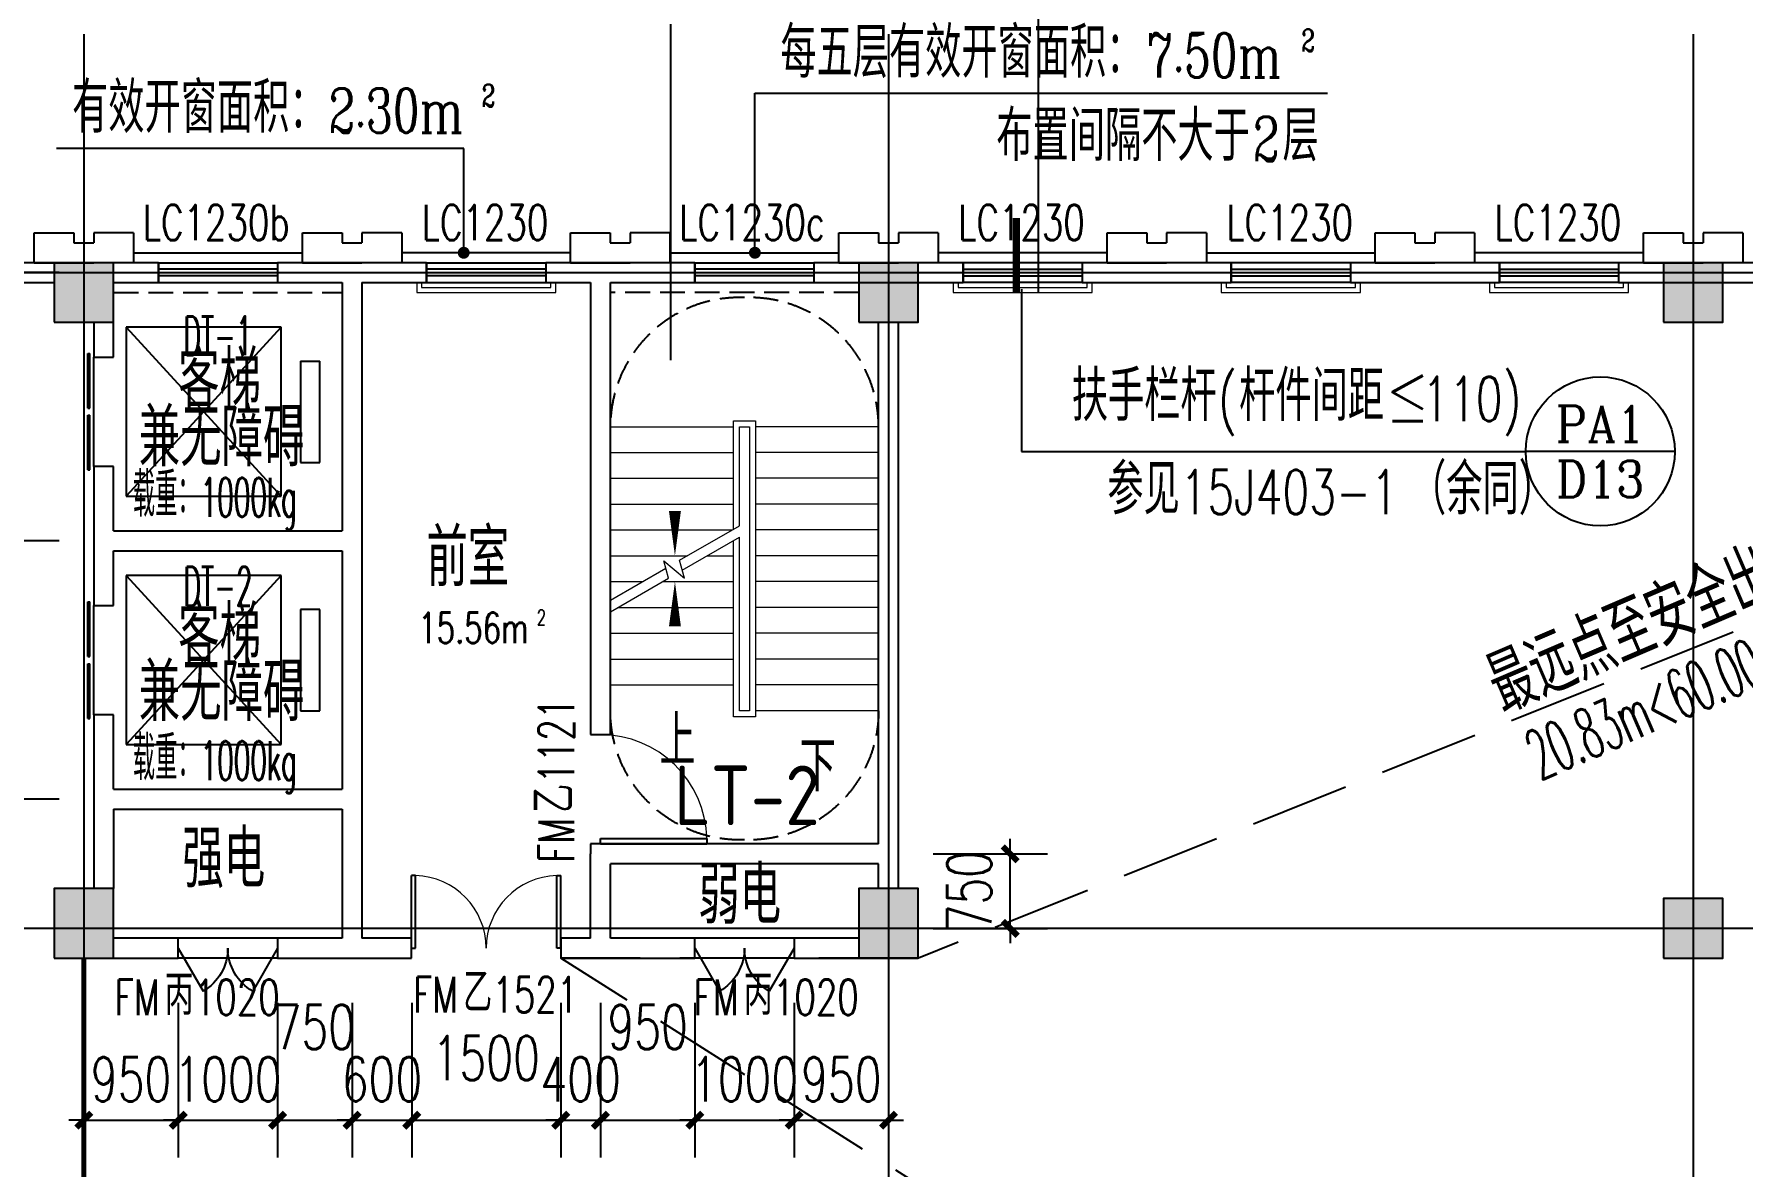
# Model space of a CAD drawing. Extents: x 1738711 to 2346805, y 1189731 to 2516152.
# Drawn here: x 1965085 to 1982285, y 2097259 to 2108659 of the extents above; entities that cross this region are included whole.
import ezdxf
from ezdxf.enums import TextEntityAlignment as Align

# ---------------------------------------------------------------- set-up
doc = ezdxf.new("R2010")
doc.units = 0
doc.header["$LTSCALE"] = 1000
doc.header["$MEASUREMENT"] = 0
doc.linetypes.add('DASH', pattern=[0.35, 0.25, -0.1])
doc.linetypes.add('复件 140224通州运河二期售楼部条件图_t3$0$X-ME SHAFT SH$0$X-B2$0$WATER_LINE', pattern=[0])
for name, color, linetype, lineweight in [('_0', 7, 'Continuous', 25), ('STAIR', 2, 'Continuous', 5), ('栏杆', 6, 'Continuous', 15)]:
    doc.layers.add(name, color=color, linetype=linetype, lineweight=lineweight)
for name, color, linetype in [('AR-TEXT', 7, 'Continuous'), ('COLUMN', 9, 'Continuous'), ('DIM_IDEN', 3, 'Continuous'), ('DIM_LEAD', 3, 'Continuous'), ('DIM_SYMB', 3, 'Continuous'), ('DOTE', 1, 'Continuous'), ('EVTR', 2, 'Continuous'), ('PUB_DIM', 3, 'Continuous'), ('PUB_HATCH', 8, 'Continuous'), ('PUB_TEXT', 7, 'Continuous'), ('SPACE_ALL', 1, 'Continuous'), ('WALL', 40, 'Continuous'), ('WINDOW', 144, 'Continuous'), ('WINDOW_TEXT', 7, 'Continuous'), ('文字', 6, 'Continuous'), ('疏散距离', 211, 'DASH'), ('看线', 8, 'Continuous'), ('线脚', 44, 'Continuous')]:
    doc.layers.add(name, color=color, linetype=linetype)
doc.styles.add('_TCH_DIM', font='SIMPLEX', dxfattribs={"bigfont": 'GBCBIG'})
doc.styles.add('_TCH_DIM_T3', font='SIMPLEX', dxfattribs={"width": 0.705882, "bigfont": 'GBCBIG'})
doc.styles.add('_TCH_LABEL', font='COMPLEX', dxfattribs={"bigfont": 'GBCBIG'})
doc.styles.add('_TCH_SPACE', font='SIMPLEX', dxfattribs={"height": 5, "bigfont": 'GBCBIG'})
doc.styles.add('_TCH_WINDOW', font='SIMPLEX', dxfattribs={"height": 3.5, "bigfont": 'GBCBIG'})
doc.styles.get("Standard").update_dxf_attribs({"font": 'gbenor.shx', "bigfont": 'gbcbig.shx'})
doc.dimstyles.new('_TCH_ARCH&&150', dxfattribs={"dimtxt": 446.25, "dimasz": 150, "dimexe": 375, "dimexo": 450, "dimgap": 189.375, "dimtad": 1, "dimdec": 0, "dimzin": 0, "dimdsep": 46, "dimtxsty": '_TCH_DIM_T3', "dimblk": 'ARCHTICK', "dimcen": 0.09, "dimclrt": 7, "dimazin": 2, "dimtfac": 1, "dimtdec": 0, "dimtix": 1, "dimtmove": 2, "dimatfit": 3, "dimfxl": 1, "dimtolj": 1, "dimtzin": 0, "dimarcsym": 0})

# ---------------------------------------------------------------- blocks, each defined once
blk = doc.blocks.new('dgh321')
at = {"layer": 'WALL', "linetype": '复件 140224通州运河二期售楼部条件图_t3$0$X-ME SHAFT SH$0$X-B2$0$WATER_LINE'}
for p, q in [((3247025, -2494105), (3247425, -2494105)), ((3247025, -2494105), (3247025, -2494405)), ((3247425, -2494105), (3247625, -2494105)), ((3248025, -2494105), (3247625, -2494105)), ((3248025, -2494405), (3248025, -2494105)), ((3247425, -2494405), (3247425, -2494305)), ((3247425, -2494305), (3247625, -2494305)), ((3247625, -2494405), (3247625, -2494305)), ((3247025, -2494405), (3247425, -2494405)), ((3248025, -2494405), (3247625, -2494405))]:
    blk.add_line(p, q, dxfattribs=at)
blk = doc.blocks.new('hearherherhr')
at = {"layer": '看线', "linetype": 'DASH'}
for centre, start, end in [((1981792, 1704275), 87.7958, 180), ((1981892, 1704275), 0, 92.2042)]:
    blk.add_arc(centre, 1300, start, end, dxfattribs=at)
blk = doc.blocks.new('hreahearHERH')
at = {"layer": 'DIM_SYMB'}
for points in [[(1982542, 1701285, 0, 0, 0), (1982542, 1704950, 0, 0, 0), (1981142, 1704950, 0, 0, 0), (1981142, 1702975, 0, 120, 0), (1981142, 1703425, 0, 0, 0)], [(1981142, 1701545, 0, 0, 0), (1981142, 1702715, 0, 120, 0), (1981142, 1702265, 0, 0, 0)]]:
    blk.add_lwpolyline(points, format="xyseb", dxfattribs=at)
at = {"layer": 'STAIR'}
for p, q in [((1980492, 1704275), (1981732, 1704275)), ((1981732, 1703244), (1981732, 1704335)), ((1981732, 1704335), (1981952, 1704335)), ((1981792, 1703278), (1981792, 1704275)), ((1981792, 1704275), (1981892, 1704275)), ((1981892, 1704275), (1981892, 1701415)), ((1981952, 1704335), (1981952, 1701355)), ((1983192, 1704275), (1981952, 1704275)), ((1980492, 1704015), (1981732, 1704015)), ((1983192, 1704015), (1981952, 1704015)), ((1980492, 1703755), (1981732, 1703755)), ((1983192, 1703755), (1981952, 1703755)), ((1980492, 1703495), (1981732, 1703495)), ((1983192, 1703495), (1981952, 1703495)), ((1980492, 1703235), (1981717, 1703235)), ((1981189, 1702930), (1981792, 1703278)), ((1981216, 1702830), (1981792, 1703163)), ((1981792, 1701415), (1981792, 1703163)), ((1983192, 1703235), (1981952, 1703235)), ((1980492, 1702975), (1981267, 1702975)), ((1981467, 1702975), (1981732, 1702975)), ((1981732, 1701355), (1981732, 1703128)), ((1983192, 1702975), (1981952, 1702975)), ((1980492, 1702528), (1981051, 1702850)), ((1981077, 1702750), (1981031, 1702923)), ((1981031, 1702923), (1981237, 1702750)), ((1981237, 1702750), (1981189, 1702930)), ((1980492, 1702412), (1981077, 1702750)), ((1980492, 1702715), (1980817, 1702715)), ((1981017, 1702715), (1981732, 1702715)), ((1983192, 1702715), (1981952, 1702715)), ((1980566, 1702455), (1981732, 1702455)), ((1983192, 1702455), (1981952, 1702455)), ((1980492, 1702195), (1981732, 1702195)), ((1983192, 1702195), (1981952, 1702195)), ((1980492, 1701935), (1981732, 1701935)), ((1983192, 1701935), (1981952, 1701935)), ((1980492, 1701675), (1981732, 1701675)), ((1983192, 1701675), (1981952, 1701675)), ((1981952, 1701355), (1981732, 1701355)), ((1981892, 1701415), (1981792, 1701415)), ((1983192, 1701415), (1981952, 1701415))]:
    blk.add_line(p, q, dxfattribs=at)
at = {"layer": '_0'}
blk.add_blockref('hearherherhr', (0, 0), dxfattribs=at)
at = {"layer": '_0', "xscale": -1, "rotation": 180}
blk.add_blockref('hearherherhr', (0, 3405691), dxfattribs=at)
at = {"layer": 'PUB_TEXT', "color": 7, "style": '_TCH_DIM'}
for s, p in [('上', (1980986, 1700863)), ('下', (1982399, 1700603))]:
    blk.add_text(s, height=506, dxfattribs=at).set_placement(p)
blk = doc.blocks.new('hertaraeherah')
at = {"layer": '疏散距离', "ltscale": 4}
for points in [[(1989985, 2006659), (1973985, 2000259), (1970385, 2000259)], [(1989985, 1987859), (1970385, 2000259)]]:
    blk.add_lwpolyline(points, dxfattribs=at)
at = {"layer": 'DIM_LEAD', "color": 7, "style": '_TCH_DIM'}
blk.add_text('最远点至安全出口距离', height=600, rotation=23.1831, dxfattribs=at).set_placement((1979879, 2002692))
at = {"layer": '文字', "style": '_TCH_DIM_T3', "width": 0.49827}
blk.add_text('20.83m<60.00m', height=500, rotation=23.1831, dxfattribs=at).set_placement((1980244, 2002045))
blk = doc.blocks.new('haerraeherah')
at = {"layer": '栏杆'}
for points in [[(1950035, 1987459), (1950035, 1987559), (1951435, 1987559), (1951435, 1987459)], [(1950085, 1987459), (1950085, 1987509), (1951385, 1987509), (1951385, 1987459)]]:
    blk.add_lwpolyline(points, dxfattribs=at)
blk = doc.blocks.new('hear5herahera')
at = {"layer": '_0', "xscale": -1, "rotation": 180}
for p in [(18900, 3994518), (24300, 3994518), (27000, 3994518), (29700, 3994518)]:
    blk.add_blockref('haerraeherah', p, dxfattribs=at)
blk = doc.blocks.new('_ArchTick')
at = {"color": 0, "linetype": 'ByBlock', "const_width": 0.4}
blk.add_lwpolyline([(-0.5, -0.5), (0.5, 0.5)], dxfattribs=at)
blk = doc.blocks.new('*D2742')
at = {"layer": 'Defpoints', "color": 0, "transparency": 16777216}
for p in [(1973685, 2100409), (1974910, 2100409), (1973685, 2099659)]:
    blk.add_point(p, dxfattribs=at)
at = {"layer": 'PUB_DIM', "color": 0, "lineweight": -2, "transparency": 16777216}
for p, q in [((1974910, 2100409), (1974910, 2100559)), ((1974135, 2100409), (1975285, 2100409)), ((1974910, 2099659), (1974910, 2100409)), ((1974135, 2099659), (1975285, 2099659)), ((1974910, 2099659), (1974910, 2099509))]:
    blk.add_line(p, q, dxfattribs=at)
at = {"layer": 'PUB_DIM', "color": 0, "lineweight": -2, "transparency": 16777216, "xscale": 150, "yscale": 150, "zscale": 150}
for p, rotation in [((1974910, 2100409), 270), ((1974910, 2099659), 90)]:
    blk.add_blockref('_ArchTick', p, dxfattribs=dict(at, rotation=rotation))
at = {"layer": 'PUB_DIM', "color": 7, "transparency": 16777216, "insert": (1974497, 2100034), "char_height": 446.2, "attachment_point": 5, "rotation": 90, "style": '_TCH_DIM_T3'}
blk.add_mtext('\\A1;750', dxfattribs=at)
blk = doc.blocks.new('*D2743')
at = {"layer": 'Defpoints', "color": 0, "transparency": 16777216}
for p in [(1964776, 2100959), (1965785, 2100959), (1965785, 2099659)]:
    blk.add_point(p, dxfattribs=at)
at = {"layer": 'PUB_DIM', "color": 0, "lineweight": -2, "transparency": 16777216}
for p, q in [((1964776, 2100959), (1964776, 2101109)), ((1965335, 2100959), (1964401, 2100959)), ((1964776, 2099659), (1964776, 2100959)), ((1965335, 2099659), (1964401, 2099659)), ((1964776, 2099659), (1964776, 2099509))]:
    blk.add_line(p, q, dxfattribs=at)
at = {"layer": 'PUB_DIM', "color": 0, "lineweight": -2, "transparency": 16777216, "xscale": 150, "yscale": 150, "zscale": 150}
for p, rotation in [((1964776, 2100959), 270), ((1964776, 2099659), 90)]:
    blk.add_blockref('_ArchTick', p, dxfattribs=dict(at, rotation=rotation))
at = {"layer": 'PUB_DIM', "color": 7, "transparency": 16777216, "insert": (1964363, 2100309), "char_height": 446.2, "attachment_point": 5, "rotation": 90, "style": '_TCH_DIM_T3'}
blk.add_mtext('\\A1;1300', dxfattribs=at)
blk = doc.blocks.new('*D2744')
at = {"layer": 'Defpoints', "color": 0, "transparency": 16777216}
for p in [(1964776, 2103559), (1965785, 2103559), (1965785, 2100959)]:
    blk.add_point(p, dxfattribs=at)
at = {"layer": 'PUB_DIM', "color": 0, "lineweight": -2, "transparency": 16777216}
for p, q in [((1965335, 2103559), (1964401, 2103559)), ((1964776, 2100959), (1964776, 2103559)), ((1965335, 2100959), (1964401, 2100959))]:
    blk.add_line(p, q, dxfattribs=at)
at = {"layer": 'PUB_DIM', "color": 0, "lineweight": -2, "transparency": 16777216, "xscale": 150, "yscale": 150, "zscale": 150}
for p, rotation in [((1964776, 2103559), 90), ((1964776, 2100959), 270)]:
    blk.add_blockref('_ArchTick', p, dxfattribs=dict(at, rotation=rotation))
at = {"layer": 'PUB_DIM', "color": 7, "transparency": 16777216, "insert": (1964363, 2102259), "char_height": 446.2, "attachment_point": 5, "rotation": 90, "style": '_TCH_DIM_T3'}
blk.add_mtext('\\A1;2600', dxfattribs=at)
blk = doc.blocks.new('*D2745')
at = {"layer": 'Defpoints', "color": 0, "transparency": 16777216}
for p in [(1964776, 2106259), (1965785, 2106259), (1965785, 2103559)]:
    blk.add_point(p, dxfattribs=at)
at = {"layer": 'PUB_DIM', "color": 0, "lineweight": -2, "transparency": 16777216}
for p, q in [((1965335, 2106259), (1964401, 2106259)), ((1964776, 2103559), (1964776, 2106259)), ((1965335, 2103559), (1964401, 2103559))]:
    blk.add_line(p, q, dxfattribs=at)
at = {"layer": 'PUB_DIM', "color": 0, "lineweight": -2, "transparency": 16777216, "xscale": 150, "yscale": 150, "zscale": 150}
for p, rotation in [((1964776, 2106259), 90), ((1964776, 2103559), 270)]:
    blk.add_blockref('_ArchTick', p, dxfattribs=dict(at, rotation=rotation))
at = {"layer": 'PUB_DIM', "color": 7, "transparency": 16777216, "insert": (1964363, 2104909), "char_height": 446.2, "attachment_point": 5, "rotation": 90, "style": '_TCH_DIM_T3'}
blk.add_mtext('\\A1;2700', dxfattribs=at)
blk = doc.blocks.new('*D2746')
at = {"layer": 'Defpoints', "color": 0, "transparency": 16777216}
for p in [(1965585, 2099359), (1966535, 2099359), (1966535, 2097728)]:
    blk.add_point(p, dxfattribs=at)
at = {"layer": 'PUB_DIM', "color": 0, "lineweight": -2, "transparency": 16777216}
for p, q in [((1965585, 2098909), (1965585, 2097353)), ((1966535, 2098909), (1966535, 2097353)), ((1965585, 2097728), (1965435, 2097728)), ((1965585, 2097728), (1966535, 2097728)), ((1966535, 2097728), (1966685, 2097728))]:
    blk.add_line(p, q, dxfattribs=at)
at = {"layer": 'PUB_DIM', "color": 0, "lineweight": -2, "transparency": 16777216, "xscale": 150, "yscale": 150, "zscale": 150}
blk.add_blockref('_ArchTick', (1965585, 2097728), dxfattribs=at)
at = {"layer": 'PUB_DIM', "color": 0, "lineweight": -2, "transparency": 16777216, "xscale": 150, "yscale": 150, "zscale": 150, "rotation": 180}
blk.add_blockref('_ArchTick', (1966535, 2097728), dxfattribs=at)
at = {"layer": 'PUB_DIM', "color": 7, "transparency": 16777216, "insert": (1966060, 2098141), "char_height": 446.2, "attachment_point": 5, "style": '_TCH_DIM_T3'}
blk.add_mtext('\\A1;950', dxfattribs=at)
blk = doc.blocks.new('*D2747')
at = {"layer": 'Defpoints', "color": 0, "transparency": 16777216}
for p in [(1966535, 2099359), (1967535, 2099359), (1967535, 2097728)]:
    blk.add_point(p, dxfattribs=at)
at = {"layer": 'PUB_DIM', "color": 0, "lineweight": -2, "transparency": 16777216}
for p, q in [((1966535, 2098909), (1966535, 2097353)), ((1967535, 2098909), (1967535, 2097353)), ((1966535, 2097728), (1966385, 2097728)), ((1966535, 2097728), (1967535, 2097728)), ((1967535, 2097728), (1967685, 2097728))]:
    blk.add_line(p, q, dxfattribs=at)
at = {"layer": 'PUB_DIM', "color": 0, "lineweight": -2, "transparency": 16777216, "xscale": 150, "yscale": 150, "zscale": 150}
blk.add_blockref('_ArchTick', (1966535, 2097728), dxfattribs=at)
at = {"layer": 'PUB_DIM', "color": 0, "lineweight": -2, "transparency": 16777216, "xscale": 150, "yscale": 150, "zscale": 150, "rotation": 180}
blk.add_blockref('_ArchTick', (1967535, 2097728), dxfattribs=at)
at = {"layer": 'PUB_DIM', "color": 7, "transparency": 16777216, "insert": (1967035, 2098141), "char_height": 446.2, "attachment_point": 5, "style": '_TCH_DIM_T3'}
blk.add_mtext('\\A1;1000', dxfattribs=at)
blk = doc.blocks.new('*D2748')
at = {"layer": 'Defpoints', "color": 0, "transparency": 16777216}
for p in [(1967535, 2099359), (1968285, 2099359), (1968285, 2097728)]:
    blk.add_point(p, dxfattribs=at)
at = {"layer": 'PUB_DIM', "color": 0, "lineweight": -2, "transparency": 16777216}
for p, q in [((1967535, 2098909), (1967535, 2097353)), ((1968285, 2098909), (1968285, 2097353)), ((1967535, 2097728), (1968285, 2097728))]:
    blk.add_line(p, q, dxfattribs=at)
at = {"layer": 'PUB_DIM', "color": 0, "lineweight": -2, "transparency": 16777216, "xscale": 150, "yscale": 150, "zscale": 150, "rotation": 180}
blk.add_blockref('_ArchTick', (1967535, 2097728), dxfattribs=at)
at = {"layer": 'PUB_DIM', "color": 0, "lineweight": -2, "transparency": 16777216, "xscale": 150, "yscale": 150, "zscale": 150}
blk.add_blockref('_ArchTick', (1968285, 2097728), dxfattribs=at)
at = {"layer": 'PUB_DIM', "color": 7, "transparency": 16777216, "insert": (1967910, 2098666), "char_height": 446.2, "attachment_point": 5, "style": '_TCH_DIM_T3'}
blk.add_mtext('\\A1;750', dxfattribs=at)
blk = doc.blocks.new('*D2749')
at = {"layer": 'Defpoints', "color": 0, "transparency": 16777216}
for p in [(1968285, 2099359), (1968885, 2099359), (1968885, 2097728)]:
    blk.add_point(p, dxfattribs=at)
at = {"layer": 'PUB_DIM', "color": 0, "lineweight": -2, "transparency": 16777216}
for p, q in [((1968285, 2098909), (1968285, 2097353)), ((1968885, 2098909), (1968885, 2097353)), ((1968285, 2097728), (1968135, 2097728)), ((1968285, 2097728), (1968885, 2097728)), ((1968885, 2097728), (1969035, 2097728))]:
    blk.add_line(p, q, dxfattribs=at)
at = {"layer": 'PUB_DIM', "color": 0, "lineweight": -2, "transparency": 16777216, "xscale": 150, "yscale": 150, "zscale": 150}
blk.add_blockref('_ArchTick', (1968285, 2097728), dxfattribs=at)
at = {"layer": 'PUB_DIM', "color": 0, "lineweight": -2, "transparency": 16777216, "xscale": 150, "yscale": 150, "zscale": 150, "rotation": 180}
blk.add_blockref('_ArchTick', (1968885, 2097728), dxfattribs=at)
at = {"layer": 'PUB_DIM', "color": 7, "transparency": 16777216, "insert": (1968585, 2098141), "char_height": 446.2, "attachment_point": 5, "style": '_TCH_DIM_T3'}
blk.add_mtext('\\A1;600', dxfattribs=at)
blk = doc.blocks.new('*D2750')
at = {"layer": 'Defpoints', "color": 0, "transparency": 16777216}
for p in [(1968885, 2099359), (1970385, 2099359), (1970385, 2097728)]:
    blk.add_point(p, dxfattribs=at)
at = {"layer": 'PUB_DIM', "color": 0, "lineweight": -2, "transparency": 16777216}
for p, q in [((1968885, 2098909), (1968885, 2097353)), ((1970385, 2098909), (1970385, 2097353)), ((1968885, 2097728), (1970385, 2097728))]:
    blk.add_line(p, q, dxfattribs=at)
at = {"layer": 'PUB_DIM', "color": 0, "lineweight": -2, "transparency": 16777216, "xscale": 150, "yscale": 150, "zscale": 150, "rotation": 180}
blk.add_blockref('_ArchTick', (1968885, 2097728), dxfattribs=at)
at = {"layer": 'PUB_DIM', "color": 0, "lineweight": -2, "transparency": 16777216, "xscale": 150, "yscale": 150, "zscale": 150}
blk.add_blockref('_ArchTick', (1970385, 2097728), dxfattribs=at)
at = {"layer": 'PUB_DIM', "color": 7, "transparency": 16777216, "insert": (1969635, 2098353), "char_height": 446.2, "attachment_point": 5, "style": '_TCH_DIM_T3'}
blk.add_mtext('\\A1;1500', dxfattribs=at)
blk = doc.blocks.new('*D2751')
at = {"layer": 'Defpoints', "color": 0, "transparency": 16777216}
for p in [(1970385, 2099359), (1970785, 2099359), (1970785, 2097728)]:
    blk.add_point(p, dxfattribs=at)
at = {"layer": 'PUB_DIM', "color": 0, "lineweight": -2, "transparency": 16777216}
for p, q in [((1970385, 2098909), (1970385, 2097353)), ((1970785, 2098909), (1970785, 2097353)), ((1970385, 2097728), (1970235, 2097728)), ((1970385, 2097728), (1970785, 2097728)), ((1970785, 2097728), (1970935, 2097728))]:
    blk.add_line(p, q, dxfattribs=at)
at = {"layer": 'PUB_DIM', "color": 0, "lineweight": -2, "transparency": 16777216, "xscale": 150, "yscale": 150, "zscale": 150}
blk.add_blockref('_ArchTick', (1970385, 2097728), dxfattribs=at)
at = {"layer": 'PUB_DIM', "color": 0, "lineweight": -2, "transparency": 16777216, "xscale": 150, "yscale": 150, "zscale": 150, "rotation": 180}
blk.add_blockref('_ArchTick', (1970785, 2097728), dxfattribs=at)
at = {"layer": 'PUB_DIM', "color": 7, "transparency": 16777216, "insert": (1970585, 2098141), "char_height": 446.2, "attachment_point": 5, "style": '_TCH_DIM_T3'}
blk.add_mtext('\\A1;400', dxfattribs=at)
blk = doc.blocks.new('*D2752')
at = {"layer": 'Defpoints', "color": 0, "transparency": 16777216}
for p in [(1970785, 2099359), (1971735, 2099359), (1971735, 2097728)]:
    blk.add_point(p, dxfattribs=at)
at = {"layer": 'PUB_DIM', "color": 0, "lineweight": -2, "transparency": 16777216}
for p, q in [((1970785, 2098909), (1970785, 2097353)), ((1971735, 2098909), (1971735, 2097353)), ((1970785, 2097728), (1971735, 2097728))]:
    blk.add_line(p, q, dxfattribs=at)
at = {"layer": 'PUB_DIM', "color": 0, "lineweight": -2, "transparency": 16777216, "xscale": 150, "yscale": 150, "zscale": 150, "rotation": 180}
blk.add_blockref('_ArchTick', (1970785, 2097728), dxfattribs=at)
at = {"layer": 'PUB_DIM', "color": 0, "lineweight": -2, "transparency": 16777216, "xscale": 150, "yscale": 150, "zscale": 150}
blk.add_blockref('_ArchTick', (1971735, 2097728), dxfattribs=at)
at = {"layer": 'PUB_DIM', "color": 7, "transparency": 16777216, "insert": (1971260, 2098666), "char_height": 446.2, "attachment_point": 5, "style": '_TCH_DIM_T3'}
blk.add_mtext('\\A1;950', dxfattribs=at)
blk = doc.blocks.new('*D2753')
at = {"layer": 'Defpoints', "color": 0, "transparency": 16777216}
for p in [(1971735, 2099359), (1972735, 2099359), (1972735, 2097728)]:
    blk.add_point(p, dxfattribs=at)
at = {"layer": 'PUB_DIM', "color": 0, "lineweight": -2, "transparency": 16777216}
for p, q in [((1971735, 2098909), (1971735, 2097353)), ((1972735, 2098909), (1972735, 2097353)), ((1971735, 2097728), (1971585, 2097728)), ((1971735, 2097728), (1972735, 2097728)), ((1972735, 2097728), (1972885, 2097728))]:
    blk.add_line(p, q, dxfattribs=at)
at = {"layer": 'PUB_DIM', "color": 0, "lineweight": -2, "transparency": 16777216, "xscale": 150, "yscale": 150, "zscale": 150}
blk.add_blockref('_ArchTick', (1971735, 2097728), dxfattribs=at)
at = {"layer": 'PUB_DIM', "color": 0, "lineweight": -2, "transparency": 16777216, "xscale": 150, "yscale": 150, "zscale": 150, "rotation": 180}
blk.add_blockref('_ArchTick', (1972735, 2097728), dxfattribs=at)
at = {"layer": 'PUB_DIM', "color": 7, "transparency": 16777216, "insert": (1972235, 2098141), "char_height": 446.2, "attachment_point": 5, "style": '_TCH_DIM_T3'}
blk.add_mtext('\\A1;1000', dxfattribs=at)
blk = doc.blocks.new('*D2754')
at = {"layer": 'Defpoints', "color": 0, "transparency": 16777216}
for p in [(1972735, 2099359), (1973685, 2099359), (1973685, 2097728)]:
    blk.add_point(p, dxfattribs=at)
at = {"layer": 'PUB_DIM', "color": 0, "lineweight": -2, "transparency": 16777216}
for p, q in [((1972735, 2098909), (1972735, 2097353)), ((1973685, 2098909), (1973685, 2097353)), ((1972735, 2097728), (1972585, 2097728)), ((1972735, 2097728), (1973685, 2097728)), ((1973685, 2097728), (1973835, 2097728))]:
    blk.add_line(p, q, dxfattribs=at)
at = {"layer": 'PUB_DIM', "color": 0, "lineweight": -2, "transparency": 16777216, "xscale": 150, "yscale": 150, "zscale": 150}
blk.add_blockref('_ArchTick', (1972735, 2097728), dxfattribs=at)
at = {"layer": 'PUB_DIM', "color": 0, "lineweight": -2, "transparency": 16777216, "xscale": 150, "yscale": 150, "zscale": 150, "rotation": 180}
blk.add_blockref('_ArchTick', (1973685, 2097728), dxfattribs=at)
at = {"layer": 'PUB_DIM', "color": 7, "transparency": 16777216, "insert": (1973210, 2098141), "char_height": 446.2, "attachment_point": 5, "style": '_TCH_DIM_T3'}
blk.add_mtext('\\A1;950', dxfattribs=at)
blk = doc.blocks.new('$TCHSYS$WIN2D')
for p, q in [((-0.5, 0.5), (0.5, 0.5)), ((-0.5, 0.5), (-0.5, -0.5)), ((0.5, 0.5), (0.5, -0.5)), ((0.5, 0.167), (-0.5, 0.167)), ((0.5, -0.167), (-0.5, -0.167)), ((-0.5, -0.5), (0.5, -0.5))]:
    blk.add_line(p, q)
blk = doc.blocks.new('$DORLIB2D$00000127')
at = {"color": 0}
for points in [[(-0.533, 0.795), (-0.533, 0.69)], [(-0.033, 0.795), (-0.533, 0.795)], [(-0.033, 0.795), (-0.033, 0.69)], [(0.533, 0.795), (0.033, 0.795)], [(0.033, 0.795), (0.033, 0.69)], [(0.533, 0.795), (0.533, 0.69)], [(-0.033, 0.69), (-0.533, 0.69)], [(0.533, 0.69), (0.033, 0.69)], [(0.5, 0.5), (-0.5, 0.5)]]:
    blk.add_lwpolyline(points, dxfattribs=at)
blk = doc.blocks.new('$DorLib2D$00000001')
for p, q in [((0.45, 0.975), (0.5, 0.975)), ((0.45, 0), (0.45, 0.975)), ((0.5, 0), (0.5, 0.975)), ((0.5, 0), (0.45, 0))]:
    blk.add_line(p, q)
at = {"lineweight": 13}
blk.add_arc((0.475, 0), 0.975, 91.4693, 180, dxfattribs=at)
blk = doc.blocks.new('$DorLib2D$00000231')
at = {"color": 0}
for p, q in [((-0.5, 0), (-0.25, 0.433)), ((0.5, 0), (0.25, 0.433))]:
    blk.add_line(p, q, dxfattribs=at)
for centre, start, end in [((-0.5, 0), 0, 60), ((0.5, 0), 120, 180)]:
    blk.add_arc(centre, 0.5, start, end, dxfattribs=at)
blk = doc.blocks.new('$DorLib2D$00000002')
for p, q in [((-0.5, 0), (-0.5, 0.4875)), ((-0.475, 0.4875), (-0.5, 0.4875)), ((-0.475, 0), (-0.475, 0.4875)), ((0.475, 0), (0.475, 0.4875)), ((0.475, 0.4875), (0.5, 0.4875)), ((0.5, 0), (0.5, 0.4875)), ((-0.5, 0), (-0.475, 0)), ((0.5, 0), (0.475, 0))]:
    blk.add_line(p, q)
at = {"lineweight": 13}
for centre, start, end in [((-0.4875, 0), 0, 88.53072), ((0.4875, 0), 91.46928, 180)]:
    blk.add_arc(centre, 0.4875, start, end, dxfattribs=at)
blk = doc.blocks.new('_FZH')
blk.add_lwpolyline([(-0.5, -0.5), (0.5, -0.5), (0.5, 0.5), (-0.5, 0.5)], close=True)
at = {"layer": 'PUB_HATCH'}
blk.add_solid([(-0.5, -0.5), (0.5, -0.5), (-0.5, 0.5), (0.5, 0.5)], dxfattribs=at)

msp = doc.modelspace()

# ---------------------------------------------------------------- linework, layer by layer
at = {"layer": 'DIM_IDEN'}
for p, q in [((1971493.9, 2105378.7), (1971493.9, 2117555.3)), ((1975196.2, 2106059.3), (1975196.2, 2117555.3)), ((1972339.8, 2106459.1), (1972339.8, 2108065)), ((1972339.8, 2108065), (1978104.1, 2108065)), ((1969408.5, 2107509.3), (1965308.5, 2107509.3)), ((1969408.5, 2106459.1), (1969408.5, 2107509.3)), ((1975024.6, 2106091.7), (1975024.6, 2104459.2)), ((1975024.6, 2104459.2), (1980099.8, 2104459.2)), ((1981599.8, 2104459.2), (1980099.8, 2104459.2))]:
    msp.add_line(p, q, dxfattribs=at)
at = {"layer": 'DIM_IDEN', "const_width": 75}
msp.add_lwpolyline([(1974971.2, 2106059.3), (1974971.2, 2106809.3)], dxfattribs=at)
at = {"layer": 'DIM_IDEN', "const_width": 60}
for points in [[(1969408.5, 2106429.1, 1), (1969408.5, 2106489.1, 1)], [(1972339.8, 2106429.1, 1), (1972339.8, 2106489.1, 1)]]:
    msp.add_lwpolyline(points, format="xyb", close=True, dxfattribs=at)
at = {"layer": 'DIM_IDEN'}
for points in [[(1975024.6, 2106091.7, 1), (1975024.6, 2106091.7, 1)], [(1971493.9, 2105378.7, 1), (1971493.9, 2105378.7, 1)]]:
    msp.add_lwpolyline(points, format="xyb", close=True, dxfattribs=at)
msp.add_circle((1980849.8, 2104459.2), 750, dxfattribs=at)
at = {"layer": 'DOTE'}
for p, q in [((1965584.6, 2108659.1), (1965584.6, 2084059.1)), ((1973684.6, 2108659.1), (1973684.6, 2084059.1)), ((1981784.6, 2108659.1), (1981784.6, 2084059.1)), ((1930784.6, 2106259.1), (1992284.6, 2106259.1)), ((1992284.6, 2099659.1), (1930784.6, 2099659.1))]:
    msp.add_line(p, q, dxfattribs=at)
at = {"layer": 'EVTR', "linetype": '复件 140224通州运河二期售楼部条件图_t3$0$X-ME SHAFT SH$0$X-B2$0$WATER_LINE'}
for p, q in [((1967569.6, 2105709.1), (1966009.6, 2105709.1)), ((1966009.6, 2105709.1), (1966009.6, 2104009.1)), ((1967569.6, 2105709.1), (1966009.6, 2104009.1)), ((1966009.6, 2105709.1), (1967569.6, 2104009.1)), ((1967569.6, 2104009.1), (1967569.6, 2105709.1)), ((1967764.6, 2105369.1), (1967764.6, 2104349.1)), ((1967764.6, 2105369.1), (1967959.6, 2105369.1)), ((1967959.6, 2104349.1), (1967959.6, 2105369.1)), ((1967764.6, 2104349.1), (1967959.6, 2104349.1)), ((1966009.6, 2104009.1), (1967569.6, 2104009.1)), ((1967569.6, 2103209.1), (1966009.6, 2103209.1)), ((1966009.6, 2103209.1), (1966009.6, 2101509.1)), ((1967569.6, 2103209.1), (1966009.6, 2101509.1)), ((1966009.6, 2103209.1), (1967569.6, 2101509.1)), ((1967569.6, 2101509.1), (1967569.6, 2103209.1)), ((1967959.6, 2102869.1), (1967764.6, 2102869.1)), ((1967764.6, 2102869.1), (1967764.6, 2101849.1)), ((1967959.6, 2101849.1), (1967959.6, 2102869.1)), ((1967764.6, 2101849.1), (1967959.6, 2101849.1)), ((1966009.6, 2101509.1), (1967569.6, 2101509.1))]:
    msp.add_line(p, q, dxfattribs=at)
at = {"layer": 'WALL', "linetype": '复件 140224通州运河二期售楼部条件图_t3$0$X-ME SHAFT SH$0$X-B2$0$WATER_LINE'}
for p, q in [((1965284.6, 2106359.1), (1964834.6, 2106359.1)), ((1966334.6, 2106359.1), (1965884.6, 2106359.1)), ((1966334.6, 2106159.1), (1966334.6, 2106359.1)), ((1968284.6, 2106359.1), (1967534.6, 2106359.1)), ((1967534.6, 2106359.1), (1967534.6, 2106159.1)), ((1969034.6, 2106359.1), (1968284.6, 2106359.1)), ((1969034.6, 2106159.1), (1969034.6, 2106359.1)), ((1970784.6, 2106359.1), (1970234.6, 2106359.1)), ((1970234.6, 2106359.1), (1970234.6, 2106159.1)), ((1971734.6, 2106359.1), (1970784.6, 2106359.1)), ((1971734.6, 2106159.1), (1971734.6, 2106359.1)), ((1974434.6, 2106359.1), (1972934.6, 2106359.1)), ((1972934.6, 2106359.1), (1972934.6, 2106159.1)), ((1974434.6, 2106159.1), (1974434.6, 2106359.1)), ((1977134.6, 2106359.1), (1975634.6, 2106359.1)), ((1975634.6, 2106359.1), (1975634.6, 2106159.1)), ((1977134.6, 2106159.1), (1977134.6, 2106359.1)), ((1979834.6, 2106359.1), (1978334.6, 2106359.1)), ((1978334.6, 2106359.1), (1978334.6, 2106159.1)), ((1979834.6, 2106159.1), (1979834.6, 2106359.1)), ((1982534.6, 2106359.1), (1981034.6, 2106359.1)), ((1981034.6, 2106359.1), (1981034.6, 2106159.1)), ((1964834.6, 2106159.1), (1965284.6, 2106159.1)), ((1965884.6, 2106159.1), (1966334.6, 2106159.1)), ((1967534.6, 2106159.1), (1968184.6, 2106159.1)), ((1968384.6, 2106159.1), (1969034.6, 2106159.1)), ((1970234.6, 2106159.1), (1970684.6, 2106159.1)), ((1970884.6, 2106159.1), (1971734.6, 2106159.1)), ((1972934.6, 2106159.1), (1974434.6, 2106159.1)), ((1975634.6, 2106159.1), (1977134.6, 2106159.1)), ((1978334.6, 2106159.1), (1979834.6, 2106159.1)), ((1981034.6, 2106159.1), (1982534.6, 2106159.1)), ((1965884.6, 2103659.1), (1968184.6, 2103659.1)), ((1965884.6, 2103459.1), (1968184.6, 2103459.1)), ((1965884.6, 2101059.1), (1968184.6, 2101059.1)), ((1965884.6, 2100859.1), (1968184.6, 2100859.1))]:
    msp.add_line(p, q, dxfattribs=at)
at = {"layer": 'WALL'}
for p, q in [((1968184.6, 2106159.1), (1968184.6, 2103659.1)), ((1968384.6, 2106159.1), (1968384.6, 2103559.1)), ((1970684.6, 2106159.1), (1970684.6, 2101609.1)), ((1970884.6, 2101609.1), (1970884.6, 2106159.1)), ((1965684.6, 2105759.1), (1965684.6, 2105409.1)), ((1965884.6, 2105409.1), (1965884.6, 2105759.1)), ((1973584.6, 2100509.1), (1973584.6, 2105759.1)), ((1973784.6, 2100409.1), (1973784.6, 2105759.1)), ((1965684.6, 2105409.1), (1965884.6, 2105409.1)), ((1965884.6, 2104309.1), (1965684.6, 2104309.1)), ((1965684.6, 2104309.1), (1965684.6, 2103659.1)), ((1965884.6, 2103659.1), (1965884.6, 2104309.1)), ((1965684.6, 2103659.1), (1965684.6, 2103559.1)), ((1965884.6, 2103659.1), (1965884.6, 2103659.1)), ((1965684.6, 2103559.1), (1965684.6, 2102909.1)), ((1965884.6, 2102909.1), (1965884.6, 2103459.1)), ((1968184.6, 2103459.1), (1968184.6, 2101059.1)), ((1968384.6, 2103559.1), (1968384.6, 2100959.1)), ((1965684.6, 2102909.1), (1965884.6, 2102909.1)), ((1965884.6, 2101809.1), (1965684.6, 2101809.1)), ((1965684.6, 2101809.1), (1965684.6, 2101059.1)), ((1965884.6, 2101059.1), (1965884.6, 2101809.1)), ((1970684.6, 2101609.1), (1970884.6, 2101609.1)), ((1965684.6, 2101059.1), (1965684.6, 2100959.1)), ((1965884.6, 2101059.1), (1965884.6, 2101059.1)), ((1965684.6, 2100959.1), (1965684.6, 2100059.1)), ((1965884.6, 2100859.1), (1965884.6, 2100059.1)), ((1968184.6, 2100859.1), (1968184.6, 2099559.1)), ((1968384.6, 2100959.1), (1968384.6, 2099559.1)), ((1970884.6, 2100509.1), (1970684.6, 2100509.1)), ((1970684.6, 2100509.1), (1970684.6, 2100409.1)), ((1973584.6, 2100509.1), (1970884.6, 2100509.1)), ((1970684.6, 2099559.1), (1970684.6, 2100409.1)), ((1970884.6, 2099559.1), (1970884.6, 2100309.1)), ((1973584.6, 2100309.1), (1970884.6, 2100309.1)), ((1973584.6, 2100059.1), (1973584.6, 2100309.1)), ((1973784.6, 2100059.1), (1973784.6, 2100409.1)), ((1966534.6, 2099559.1), (1965884.6, 2099559.1)), ((1966534.6, 2099359.1), (1966534.6, 2099559.1)), ((1968184.6, 2099559.1), (1967534.6, 2099559.1)), ((1967534.6, 2099559.1), (1967534.6, 2099359.1)), ((1968884.6, 2099559.1), (1968384.6, 2099559.1)), ((1968884.6, 2099359.1), (1968884.6, 2099559.1)), ((1970684.6, 2099559.1), (1970384.6, 2099559.1)), ((1970384.6, 2099559.1), (1970384.6, 2099359.1)), ((1971734.6, 2099559.1), (1970884.6, 2099559.1)), ((1971734.6, 2099359.1), (1971734.6, 2099559.1)), ((1973384.6, 2099559.1), (1972734.6, 2099559.1)), ((1972734.6, 2099559.1), (1972734.6, 2099359.1)), ((1965884.6, 2099359.1), (1966534.6, 2099359.1)), ((1967534.6, 2099359.1), (1968284.6, 2099359.1)), ((1968284.6, 2099359.1), (1968884.6, 2099359.1)), ((1970384.6, 2099359.1), (1970784.6, 2099359.1)), ((1970784.6, 2099359.1), (1971734.6, 2099359.1)), ((1972734.6, 2099359.1), (1973384.6, 2099359.1))]:
    msp.add_line(p, q, dxfattribs=at)
at = {"layer": 'WINDOW'}
for p, q in [((1967534.6, 2099559.1), (1966534.6, 2099559.1)), ((1972734.6, 2099559.1), (1971734.6, 2099559.1)), ((1967534.6, 2099359.1), (1966534.6, 2099359.1)), ((1972734.6, 2099359.1), (1971734.6, 2099359.1))]:
    msp.add_line(p, q, dxfattribs=at)
at = {"layer": 'WINDOW', "color": 4, "linetype": 'DASH', "ltscale": 2, "const_width": 50}
msp.add_lwpolyline([(1965584.6, 2099359.1), (1965584.6, 2093359.1)], dxfattribs=at)
at = {"layer": '看线', "linetype": 'DASH'}
for p, q in [((1965884.6, 2106059.1), (1968184.6, 2106059.1)), ((1973384.6, 2106059.1), (1970884.6, 2106059.1))]:
    msp.add_line(p, q, dxfattribs=at)
at = {"layer": '线脚', "color": 8, "linetype": '复件 140224通州运河二期售楼部条件图_t3$0$X-ME SHAFT SH$0$X-B2$0$WATER_LINE'}
for p, q in [((1966084.6, 2106459.1), (1967784.6, 2106459.1)), ((1970484.6, 2106459.1), (1968784.6, 2106459.1)), ((1971484.6, 2106459.1), (1973184.6, 2106459.1)), ((1975884.6, 2106459.1), (1974184.6, 2106459.1)), ((1976884.6, 2106459.1), (1978584.6, 2106459.1)), ((1981284.6, 2106459.1), (1979584.6, 2106459.1))]:
    msp.add_line(p, q, dxfattribs=at)

# ---------------------------------------------------------------- block references
at = {"layer": '_0'}
for name, p in [('hear5herahera', (0, 99100)), ('hreahearHERH', (-9607.3, 400433.7)), ('hertaraeherah', (0, 99100))]:
    msp.add_blockref(name, p, dxfattribs=at)
at = {"layer": 'COLUMN', "linetype": '复件 140224通州运河二期售楼部条件图_t3$0$X-ME SHAFT SH$0$X-B2$0$WATER_LINE'}
for p, xscale, yscale, zscale, rotation in [((1965584.6, 2106059.1), 600.0000007620547, 600.0000004395843, 600.0000004395843, 1.95656460350822e-08), ((1973684.6, 2106059.1), 599.9999998132698, 600.0000003082678, 600.0000003082678, 8.982410239400789e-09), ((1981784.6, 2106059.1), 599.9999998849817, 600.0000002994202, 600.0000002994202, 359.9999999959979), ((1965584.6, 2099709.1), 599.9999998072162, 700.0000002905726, 700.0000002905726, 359.9999999989328), ((1973684.6, 2099709.1), 599.9999996582046, 700.000000199303, 700.000000199303, 359.9999999734974), ((1981784.6, 2099659.1), 600.0000006018672, 599.9999993755482, 599.9999993755482, 5.820779696990982e-08)]:
    msp.add_blockref('_FZH', p, dxfattribs=dict(at, xscale=xscale, yscale=yscale, zscale=zscale, rotation=rotation))
at = {"layer": 'WALL', "linetype": '复件 140224通州运河二期售楼部条件图_t3$0$X-ME SHAFT SH$0$X-B2$0$WATER_LINE', "xscale": -1, "rotation": 180}
for p in [(-1281940.6, -387745.8), (-1279240.6, -387745.8), (-1276540.6, -387745.8), (-1273840.6, -387745.8), (-1271140.6, -387745.8), (-1268440.6, -387745.8), (-1265740.6, -387745.8)]:
    msp.add_blockref('dgh321', p, dxfattribs=at)
at = {"layer": 'WINDOW', "linetype": '复件 140224通州运河二期售楼部条件图_t3$0$X-ME SHAFT SH$0$X-B2$0$WATER_LINE'}
ref = msp.add_blockref('$TCHSYS$WIN2D', (1966934.6, 2106259.1), dxfattribs=dict(at, xscale=1200, yscale=200, zscale=1200))
ref.add_attrib('A', 'LC1230b', (1966178.6, 2106584.3), dxfattribs={"layer": 'WINDOW_TEXT', "linetype": '复件 140224通州运河二期售楼部条件图_t3$0$X-ME SHAFT SH$0$X-B2$0$WATER_LINE', "ltscale": 0.5, "height": 357, "style": '_TCH_WINDOW', "width": 0.705882})
ref = msp.add_blockref('$TCHSYS$WIN2D', (1969634.6, 2106259.1), dxfattribs=dict(at, xscale=1200, yscale=200, zscale=1200))
ref.add_attrib('A', 'LC1230', (1968986.6, 2106584.3), dxfattribs={"layer": 'WINDOW_TEXT', "linetype": '复件 140224通州运河二期售楼部条件图_t3$0$X-ME SHAFT SH$0$X-B2$0$WATER_LINE', "ltscale": 0.5, "height": 357, "style": '_TCH_WINDOW', "width": 0.705882})
ref = msp.add_blockref('$TCHSYS$WIN2D', (1972334.6, 2106259.1), dxfattribs=dict(at, xscale=1200, yscale=200, zscale=1200))
ref.add_attrib('A', 'LC1230c', (1971578.6, 2106584.3), dxfattribs={"layer": 'WINDOW_TEXT', "linetype": '复件 140224通州运河二期售楼部条件图_t3$0$X-ME SHAFT SH$0$X-B2$0$WATER_LINE', "ltscale": 0.5, "height": 357, "style": '_TCH_WINDOW', "width": 0.705882})
ref = msp.add_blockref('$TCHSYS$WIN2D', (1975034.6, 2106259.1), dxfattribs=dict(at, xscale=-1200, yscale=200, zscale=-1200))
ref.add_attrib('A', 'LC1230', (1974386.6, 2106584.3), dxfattribs={"layer": 'WINDOW_TEXT', "linetype": '复件 140224通州运河二期售楼部条件图_t3$0$X-ME SHAFT SH$0$X-B2$0$WATER_LINE', "ltscale": 0.5, "height": 357, "style": '_TCH_WINDOW', "width": 0.705882})
ref = msp.add_blockref('$TCHSYS$WIN2D', (1977734.6, 2106259.1), dxfattribs=dict(at, xscale=-1200, yscale=200, zscale=-1200))
ref.add_attrib('A', 'LC1230', (1977086.6, 2106584.3), dxfattribs={"layer": 'WINDOW_TEXT', "linetype": '复件 140224通州运河二期售楼部条件图_t3$0$X-ME SHAFT SH$0$X-B2$0$WATER_LINE', "ltscale": 0.5, "height": 357, "style": '_TCH_WINDOW', "width": 0.705882})
ref = msp.add_blockref('$TCHSYS$WIN2D', (1980434.6, 2106259.1), dxfattribs=dict(at, xscale=-1200, yscale=200, zscale=-1200))
ref.add_attrib('A', 'LC1230', (1979786.6, 2106584.3), dxfattribs={"layer": 'WINDOW_TEXT', "linetype": '复件 140224通州运河二期售楼部条件图_t3$0$X-ME SHAFT SH$0$X-B2$0$WATER_LINE', "ltscale": 0.5, "height": 357, "style": '_TCH_WINDOW', "width": 0.705882})
at = {"layer": 'WINDOW', "linetype": '复件 140224通州运河二期售楼部条件图_t3$0$X-ME SHAFT SH$0$X-B2$0$WATER_LINE', "xscale": 1100, "yscale": -199.9999999743886, "zscale": 1100, "rotation": 270.0000001475325}
for p in [(1965784.6, 2104859.1), (1965784.6, 2102359.1)]:
    msp.add_blockref('$DORLIB2D$00000127', p, dxfattribs=at)
at = {"layer": 'WINDOW'}
for name, p, xscale, yscale, zscale, rotation in [('$DorLib2D$00000001', (1970784.6, 2101059.1), -1100, -1100, -1100, 89.99999984016144), ('$DorLib2D$00000002', (1969634.6, 2099459.1), -1500, -1500, -1500, 179.9999998841856), ('$DorLib2D$00000231', (1967034.6, 2099459.1), -1000, 1000, -1000, 179.999999846705), ('$DorLib2D$00000231', (1972234.6, 2099459.1), -1000, 1000, -1000, 179.9999998429446)]:
    msp.add_blockref(name, p, dxfattribs=dict(at, xscale=xscale, yscale=yscale, zscale=zscale, rotation=rotation))

# ---------------------------------------------------------------- texts
at = {"layer": 'AR-TEXT', "style": '_TCH_DIM_T3'}
for s, height, width, p in [('DT-1', 391, 0.49827, (1966588.9, 2105427.1)), ('载重：', 443.69, 0.705882, (1966076, 2103802.1)), ('1000kg', 391, 0.49827, (1966760, 2103802.1)), ('DT-2', 391, 0.49827, (1966588.9, 2102905.8)), ('载重：', 443.69, 0.705882, (1966076, 2101150.8)), ('1000kg', 391, 0.49827, (1966760, 2101150.8))]:
    msp.add_text(s, height=height, dxfattribs=dict(at, width=width)).set_placement(p)
at = {"layer": 'AR-TEXT'}
for s, height, p in [('客梯', 578.72, (1966534, 2104891.4)), ('兼无障碍', 578.72, (1966137.9, 2104310.1)), ('前室', 578.72, (1969033.5, 2103101.2)), ('客梯', 578.72, (1966534, 2102325.1)), ('兼无障碍', 578.72, (1966137.9, 2101746.7)), ('LT-2', 600, (1971526.4, 2100697.9)), ('强电', 578.72, (1966577, 2100069)), ('弱电', 578.72, (1971769.5, 2099704.6))]:
    msp.add_text(s, height=height, dxfattribs=at).set_placement(p)
at = {"layer": 'PUB_TEXT', "color": 7}
for s, height, style, p in [('每五层有效开窗面积：', 506.38, '_TCH_LABEL', (1972595.4, 2108222.5)), ('有效开窗面积：', 506.38, '_TCH_LABEL', (1965466, 2107666.8)), ('布置间隔不大于', 506.38, '_TCH_LABEL', (1974770.3, 2107382.5)), ('层', 506.4, '_TCH_LABEL', (1977650.6, 2107382.5)), ('扶手栏杆', 506.38, '_TCH_DIM', (1975529.7, 2104765.4)), ('杆件间距≤', 506.38, '_TCH_DIM', (1977214.2, 2104765.4)), ('参见', 506.38, '_TCH_DIM', (1975887.4, 2103826.9)), ('（余同）', 506.38, '_TCH_DIM', (1978934.6, 2103826.9))]:
    msp.add_text(s, height=height, dxfattribs=dict(at, style=style)).set_placement(p)
at = {"layer": 'PUB_TEXT', "color": 7, "width": 0.705882}
for s, height, style, p in [('7.50m', 446.25, '_TCH_LABEL', (1976281.6, 2108222.5)), ('2', 223.1, '_TCH_LABEL', (1977841.6, 2108485)), ('2.30m', 446.25, '_TCH_LABEL', (1968046.3, 2107666.8)), ('2', 223.1, '_TCH_LABEL', (1969591.3, 2107929.3)), ('2', 446.2, '_TCH_LABEL', (1977350.6, 2107382.5)), ('(', 446.2, '_TCH_DIM', (1977004.2, 2104765.4)), ('110)', 446.25, '_TCH_DIM', (1979057.3, 2104765.4)), ('15J403-1', 446.25, '_TCH_DIM', (1976624.6, 2103826.9))]:
    msp.add_text(s, height=height, dxfattribs=dict(at, style=style)).set_placement(p)
at = {"layer": 'PUB_TEXT', "color": 7, "style": '_TCH_LABEL'}
for s, height, p, p2 in [('PA1', 362.28, (1980401.2, 2104554.7), (1981298.3, 2104554.7)), ('D13', 366.2, (1980405.1, 2103997.9), (1981294.4, 2103997.9))]:
    msp.add_text(s, height=height, dxfattribs=at).set_placement(p, p2, align=Align.FIT)
at = {"layer": 'SPACE_ALL', "color": 0, "style": '_TCH_SPACE', "width": 0.705882}
for s, height, p in [('15.56m', 306, (1968951.4, 2102531.1)), ('2', 153, (1970144.5, 2102711.1))]:
    msp.add_text(s, height=height, dxfattribs=at).set_placement(p)
at = {"layer": 'WINDOW_TEXT', "style": '_TCH_WINDOW', "width": 0.705882}
for s, rotation, p in [('1121', 90, (1970519.6, 2101116.5)), ('FM', 90, (1970519.6, 2100317.6)), ('FM', 360, (1965894, 2098787)), ('1020', 360, (1966692.9, 2098787)), ('FM', 360, (1968898.5, 2098813.3)), ('1521', 360, (1969697.4, 2098813.3)), ('FM', 360, (1971722.9, 2098787)), ('1020', 360, (1972521.8, 2098787))]:
    msp.add_text(s, height=357, rotation=rotation, dxfattribs=at).set_placement(p)
at = {"layer": 'WINDOW_TEXT', "style": '_TCH_WINDOW'}
for s, rotation, p in [('乙', 90, (1970519.6, 2100821.6)), ('丙', 360, (1966398, 2098787)), ('乙', 360, (1969402.5, 2098813.3)), ('丙', 360, (1972226.9, 2098787))]:
    msp.add_text(s, height=405.1, rotation=rotation, dxfattribs=at).set_placement(p)

# ---------------------------------------------------------------- dimensions: what is measured, and where the dimension line sits
at = {"layer": 'PUB_DIM'}
for p1, p2, distance, picture, middle in [((1965784.6, 2103559.1), (1965784.6, 2106259.1), 1008.8, '*D2745', (1964363.3, 2104909.1)), ((1965784.6, 2100959.1), (1965784.6, 2103559.1), 1008.8, '*D2744', (1964363.3, 2102259.1)), ((1965784.6, 2099659.1), (1965784.6, 2100959.1), 1008.8, '*D2743', (1964363.3, 2100309.1)), ((1973684.6, 2099659.1), (1973684.6, 2100409.1), -1224.9, '*D2742', (1974497.1, 2100034.1)), ((1965584.6, 2099359.1), (1966534.6, 2099359.1), -1631, '*D2746', (1966059.6, 2098140.6)), ((1966534.6, 2099359.1), (1967534.6, 2099359.1), -1631, '*D2747', (1967034.6, 2098140.6)), ((1968284.6, 2099359.1), (1968884.6, 2099359.1), -1631, '*D2749', (1968584.6, 2098140.6)), ((1970384.6, 2099359.1), (1970784.6, 2099359.1), -1631, '*D2751', (1970584.6, 2098140.6)), ((1971734.6, 2099359.1), (1972734.6, 2099359.1), -1631, '*D2753', (1972234.6, 2098140.6)), ((1972734.6, 2099359.1), (1973684.6, 2099359.1), -1631, '*D2754', (1973209.6, 2098140.6))]:
    dim = msp.add_aligned_dim(p1=p1, p2=p2, distance=distance, dimstyle='_TCH_ARCH&&150', dxfattribs=at)
    dim.commit()
    dim.dimension.update_dxf_attribs({"geometry": picture, "text_midpoint": middle})
for base, p1, p2, picture, middle in [((1968284.6, 2097728.1), (1967534.6, 2099359.1), (1968284.6, 2099359.1), '*D2748', (1967909.6, 2098665.6)), ((1970384.6, 2097728.1), (1968884.6, 2099359.1), (1970384.6, 2099359.1), '*D2750', (1969634.6, 2098352.7)), ((1971734.6, 2097728.1), (1970784.6, 2099359.1), (1971734.6, 2099359.1), '*D2752', (1971259.6, 2098665.6))]:
    dim = msp.add_linear_dim(base=base, p1=p1, p2=p2, angle=360, dimstyle='_TCH_ARCH&&150', dxfattribs=at)
    dim.commit()
    dim.dimension.update_dxf_attribs({"geometry": picture, "text_midpoint": middle, "dimtype": 129})

doc.saveas('drawing.dxf')
